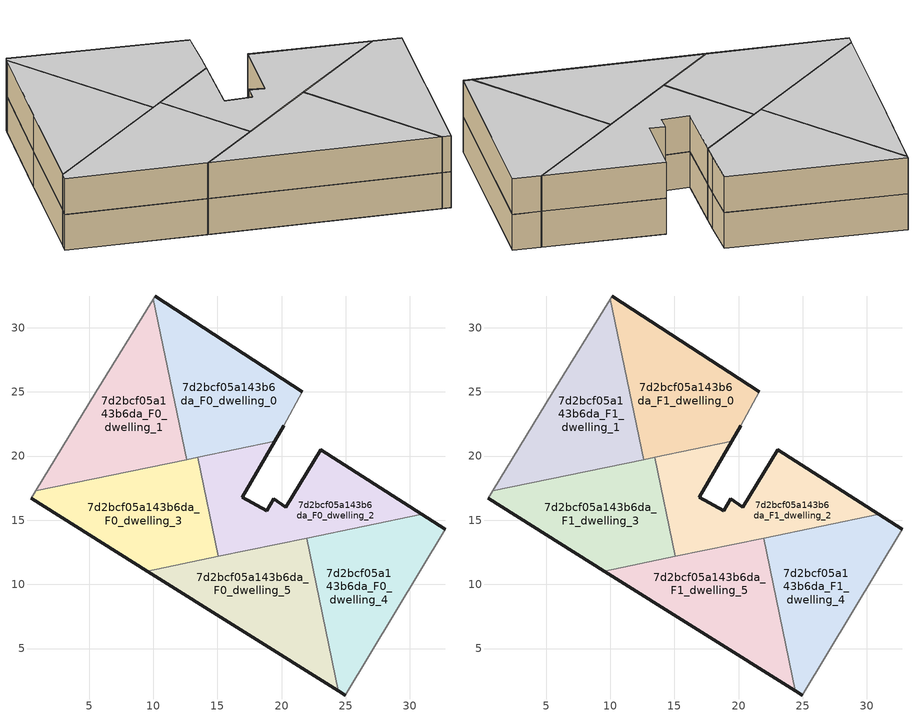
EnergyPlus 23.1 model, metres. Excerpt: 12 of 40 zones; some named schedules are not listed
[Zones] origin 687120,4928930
7d2bcf05a143b6da_F0_dwelling_0
 floor ground (EU_floor_Construction): 19.47,21.15 20.17,22.35 21.6,24.99 10.15,32.47 10,32.23 12.59,19.73 z0
 wall outside (EU_wall_Construction): 20.17,22.35 19.47,21.15 / 10.15,32.47 21.6,24.99 z0:3
 wall to 7d2bcf05a143b6da_F0_dwelling_1 (EU_wall_Construction): 12.59,19.73 10,32.23 z0:3
 wall adiabatic (EU_wall_Construction): 10,32.23 10.15,32.47 / 21.6,24.99 20.17,22.35 z0:3
 wall to 7d2bcf05a143b6da_F0_dwelling_2 (EU_wall_Construction): 19.47,21.15 13.47,19.91 z0:3
 wall to 7d2bcf05a143b6da_F0_dwelling_3 (EU_wall_Construction): 13.47,19.91 12.59,19.73 z0:3
7d2bcf05a143b6da_F0_dwelling_1
 floor ground (EU_floor_Construction): 12.59,19.73 10,32.23 5.52,24.97 0.86,17.29 z0
 wall adiabatic (EU_wall_Construction): 0.86,17.29 5.52,24.97 10,32.23 z0:3
 wall to 7d2bcf05a143b6da_F0_dwelling_3 (EU_wall_Construction): 12.59,19.73 0.86,17.29 z0:3
7d2bcf05a143b6da_F0_dwelling_2
 floor ground (EU_floor_Construction): 30.93,15.47 23.06,20.5 20.34,16 19.38,16.69 18.83,15.73 16.94,16.78 19.47,21.15 13.47,19.91 15.07,12.18 z0
 wall outside (EU_wall_Construction): 19.47,21.15 16.94,16.78 18.83,15.73 19.38,16.69 20.34,16 23.06,20.5 30.93,15.47 z0:3
 wall to 7d2bcf05a143b6da_F0_dwelling_3 (EU_wall_Construction): 15.07,12.18 13.47,19.91 z0:3
 wall to 7d2bcf05a143b6da_F0_dwelling_4 (EU_wall_Construction): 30.93,15.47 21.94,13.6 z0:3
 wall to 7d2bcf05a143b6da_F0_dwelling_5 (EU_wall_Construction): 21.94,13.6 15.08,12.18 z0:3
7d2bcf05a143b6da_F0_dwelling_3
 floor ground (EU_floor_Construction): 15.07,12.18 13.47,19.91 0.86,17.29 0.51,16.7 9.55,11.03 z0
 wall outside (EU_wall_Construction): 9.55,11.03 0.51,16.7 z0:3
 wall adiabatic (EU_wall_Construction): 0.51,16.7 0.86,17.29 z0:3
 wall to 7d2bcf05a143b6da_F0_dwelling_5 (EU_wall_Construction): 15.07,12.18 9.55,11.03 z0:3
7d2bcf05a143b6da_F0_dwelling_4
 floor ground (EU_floor_Construction): 24.95,1.38 32.74,14.31 30.93,15.47 21.94,13.6 24.41,1.72 z0
 wall outside (EU_wall_Construction): 30.93,15.47 32.74,14.31 / 24.95,1.38 24.41,1.72 z0:3
 wall adiabatic (EU_wall_Construction): 32.74,14.31 24.95,1.38 z0:3
 wall to 7d2bcf05a143b6da_F0_dwelling_5 (EU_wall_Construction): 24.41,1.72 21.94,13.6 z0:3
7d2bcf05a143b6da_F0_dwelling_5
 floor ground (EU_floor_Construction): 24.41,1.72 21.94,13.6 9.55,11.03 z0
 wall outside (EU_wall_Construction): 24.41,1.72 9.55,11.03 z0:3
7d2bcf05a143b6da_F1_dwelling_0
 floor to 7d2bcf05a143b6da_F0_dwelling_0 (EU_floor_Construction): 19.47,21.15 20.17,22.35 21.6,24.99 10.15,32.47 10,32.23 12.59,19.73 z3
 wall outside (EU_wall_Construction): 20.17,22.35 19.47,21.15 / 10.15,32.47 21.6,24.99 z3:6
 wall to 7d2bcf05a143b6da_F1_dwelling_1 (EU_wall_Construction): 12.59,19.73 10,32.23 z3:6
 wall adiabatic (EU_wall_Construction): 10,32.23 10.15,32.47 / 21.6,24.99 20.17,22.35 z3:6
 wall to 7d2bcf05a143b6da_F1_dwelling_2 (EU_wall_Construction): 19.47,21.15 13.47,19.91 z3:6
 wall to 7d2bcf05a143b6da_F1_dwelling_3 (EU_wall_Construction): 13.47,19.91 12.59,19.73 z3:6
 ceiling to 7d2bcf05a143b6da_F2_dwelling_0 (EU_floor_Construction): 21.6,24.99 20.17,22.35 19.47,21.15 12.59,19.73 10,32.23 10.15,32.47 z6
7d2bcf05a143b6da_F1_dwelling_1
 floor to 7d2bcf05a143b6da_F0_dwelling_1 (EU_floor_Construction): 12.59,19.73 10,32.23 5.52,24.97 0.86,17.29 z3
 wall adiabatic (EU_wall_Construction): 0.86,17.29 5.52,24.97 10,32.23 z3:6
 wall to 7d2bcf05a143b6da_F1_dwelling_3 (EU_wall_Construction): 12.59,19.73 0.86,17.29 z3:6
 ceiling to 7d2bcf05a143b6da_F2_dwelling_1 (EU_floor_Construction): 10,32.23 12.59,19.73 0.86,17.29 5.52,24.97 z6
7d2bcf05a143b6da_F1_dwelling_2
 floor to 7d2bcf05a143b6da_F0_dwelling_2 (EU_floor_Construction): 30.93,15.47 23.06,20.5 20.34,16 19.38,16.69 18.83,15.73 16.94,16.78 19.47,21.15 13.47,19.91 15.07,12.18 z3
 wall outside (EU_wall_Construction): 19.47,21.15 16.94,16.78 18.83,15.73 19.38,16.69 20.34,16 23.06,20.5 30.93,15.47 z3:6
 wall to 7d2bcf05a143b6da_F1_dwelling_3 (EU_wall_Construction): 15.07,12.18 13.47,19.91 z3:6
 wall to 7d2bcf05a143b6da_F1_dwelling_4 (EU_wall_Construction): 30.93,15.47 21.94,13.6 z3:6
 wall to 7d2bcf05a143b6da_F1_dwelling_5 (EU_wall_Construction): 21.94,13.6 15.08,12.18 z3:6
 ceiling to 7d2bcf05a143b6da_F2_dwelling_2 (EU_floor_Construction): 30.93,15.47 15.07,12.18 13.47,19.91 19.47,21.15 16.94,16.78 18.83,15.73 19.38,16.69 20.34,16 23.06,20.5 z6
7d2bcf05a143b6da_F1_dwelling_3
 floor to 7d2bcf05a143b6da_F0_dwelling_3 (EU_floor_Construction): 15.07,12.18 13.47,19.91 0.86,17.29 0.51,16.7 9.55,11.03 z3
 wall outside (EU_wall_Construction): 9.55,11.03 0.51,16.7 z3:6
 wall adiabatic (EU_wall_Construction): 0.51,16.7 0.86,17.29 z3:6
 wall to 7d2bcf05a143b6da_F1_dwelling_5 (EU_wall_Construction): 15.07,12.18 9.55,11.03 z3:6
 ceiling to 7d2bcf05a143b6da_F2_dwelling_3 (EU_floor_Construction): 13.47,19.91 15.07,12.18 9.55,11.03 0.51,16.7 0.86,17.29 z6
7d2bcf05a143b6da_F1_dwelling_4
 floor to 7d2bcf05a143b6da_F0_dwelling_4 (EU_floor_Construction): 24.95,1.38 32.74,14.31 30.93,15.47 21.94,13.6 24.41,1.72 z3
 wall outside (EU_wall_Construction): 30.93,15.47 32.74,14.31 / 24.95,1.38 24.41,1.72 z3:6
 wall adiabatic (EU_wall_Construction): 32.74,14.31 24.95,1.38 z3:6
 wall to 7d2bcf05a143b6da_F1_dwelling_5 (EU_wall_Construction): 24.41,1.72 21.94,13.6 z3:6
 ceiling to 7d2bcf05a143b6da_F2_dwelling_4 (EU_floor_Construction): 32.74,14.31 24.95,1.38 24.41,1.72 21.94,13.6 30.93,15.47 z6
7d2bcf05a143b6da_F1_dwelling_5
 floor to 7d2bcf05a143b6da_F0_dwelling_5 (EU_floor_Construction): 24.41,1.72 21.94,13.6 9.55,11.03 z3
 wall outside (EU_wall_Construction): 24.41,1.72 9.55,11.03 z3:6
 ceiling to 7d2bcf05a143b6da_F2_dwelling_5 (EU_floor_Construction): 21.94,13.6 24.41,1.72 9.55,11.03 z6
[Building]
EU S2 Campaign: North Axis=0; Terrain=City; Solar Distribution=FullExterior
[Site:Location]
Bologna: Latitude=44.5; Longitude=11.25; Time Zone=1; Elevation=37
[SizingPeriod:WeatherFileDays]
AnnualSizingPeriod: Begin Month=1; Begin Day of Month=1; End Month=12; End Day of Month=31; Day of Week for Start Day=Monday; Use Weather File Daylight Saving Period=No; Use Weather File Rain and Snow Indicators=No
[MATERIAL]
EU_InternalMass_Material: Roughness=MediumRough; Thickness=0.1; Conductivity=1; Density=1800; Specific Heat=900; Thermal Absorptance=0.9; Solar Absorptance=0.7; Visible Absorptance=0.7
[MATERIAL:NOMASS] Roughness=MediumRough; Thermal Absorptance=0.9; Solar Absorptance=0.7; Visible Absorptance=0.7
Name | Thermal Resistance
EU_wall_NoMass | 0.890213
EU_floor_NoMass | 0.79516
[CONSTRUCTION]
EU_wall_Construction: EU_wall_NoMass
EU_floor_Construction: EU_floor_NoMass
EU_InternalMass_Construction: EU_InternalMass_Material
[ZONE] Type=1; Multiplier=1; Ceiling Height=autocalculate; Floor Area=autocalculate; Part of Total Floor Area=Yes
Name | Volume
7d2bcf05a143b6da_F0_dwelling_0; 7d2bcf05a143b6da_F1_dwelling_0; 7d2bcf05a143b6da_F0_dwelling_2; 7d2bcf05a143b6da_F1_dwelling_2 | 230.422
7d2bcf05a143b6da_F0_dwelling_1; 7d2bcf05a143b6da_F1_dwelling_1; 7d2bcf05a143b6da_F0_dwelling_5; 7d2bcf05a143b6da_F1_dwelling_5 | 230.399
7d2bcf05a143b6da_F0_dwelling_3; 7d2bcf05a143b6da_F1_dwelling_3 | 230.394
7d2bcf05a143b6da_F0_dwelling_4; 7d2bcf05a143b6da_F1_dwelling_4 | 230.385
[INTERNALMASS] Construction=EU_InternalMass_Construction
Name | Zone or ZoneList | Surface Area
7d2bcf05a143b6da_F0_dwelling_0_EU_InternalMass | 7d2bcf05a143b6da_F0_dwelling_0 | 76.8076
7d2bcf05a143b6da_F0_dwelling_1_EU_InternalMass | 7d2bcf05a143b6da_F0_dwelling_1 | 76.7996
7d2bcf05a143b6da_F0_dwelling_2_EU_InternalMass | 7d2bcf05a143b6da_F0_dwelling_2 | 76.8077
7d2bcf05a143b6da_F0_dwelling_3_EU_InternalMass | 7d2bcf05a143b6da_F0_dwelling_3 | 76.798
7d2bcf05a143b6da_F0_dwelling_4_EU_InternalMass | 7d2bcf05a143b6da_F0_dwelling_4 | 76.7951
7d2bcf05a143b6da_F0_dwelling_5_EU_InternalMass | 7d2bcf05a143b6da_F0_dwelling_5 | 76.7996
7d2bcf05a143b6da_F1_dwelling_0_EU_InternalMass | 7d2bcf05a143b6da_F1_dwelling_0 | 76.8076
7d2bcf05a143b6da_F1_dwelling_1_EU_InternalMass | 7d2bcf05a143b6da_F1_dwelling_1 | 76.7996
7d2bcf05a143b6da_F1_dwelling_2_EU_InternalMass | 7d2bcf05a143b6da_F1_dwelling_2 | 76.8077
7d2bcf05a143b6da_F1_dwelling_3_EU_InternalMass | 7d2bcf05a143b6da_F1_dwelling_3 | 76.798
7d2bcf05a143b6da_F1_dwelling_4_EU_InternalMass | 7d2bcf05a143b6da_F1_dwelling_4 | 76.7951
7d2bcf05a143b6da_F1_dwelling_5_EU_InternalMass | 7d2bcf05a143b6da_F1_dwelling_5 | 76.7996
[OTHEREQUIPMENT] Fuel Type=Electricity; Design Level Calculation Method=Watts/Area; Power per Zone Floor Area=1; Fraction Latent=0; Fraction Radiant=0; Fraction Lost=0; Carbon Dioxide Generation Rate=0; EndUse Subcategory=EU_Step8_InternalGains
Name | Zone or ZoneList or Space or SpaceList | Schedule
EU_Step8_InternalGain_7d2bcf05a143b6da_F0_dwelling_0_f000 | 7d2bcf05a143b6da_F0_dwelling_0 | EU_Step8_GainSchedule_7d2bcf05a143b6da_F0_dwelling_0_f000
EU_Step8_InternalGain_7d2bcf05a143b6da_F0_dwelling_1_f000 | 7d2bcf05a143b6da_F0_dwelling_1 | EU_Step8_GainSchedule_7d2bcf05a143b6da_F0_dwelling_1_f000
EU_Step8_InternalGain_7d2bcf05a143b6da_F0_dwelling_2_f000 | 7d2bcf05a143b6da_F0_dwelling_2 | EU_Step8_GainSchedule_7d2bcf05a143b6da_F0_dwelling_2_f000
EU_Step8_InternalGain_7d2bcf05a143b6da_F0_dwelling_3_f000 | 7d2bcf05a143b6da_F0_dwelling_3 | EU_Step8_GainSchedule_7d2bcf05a143b6da_F0_dwelling_3_f000
EU_Step8_InternalGain_7d2bcf05a143b6da_F0_dwelling_4_f000 | 7d2bcf05a143b6da_F0_dwelling_4 | EU_Step8_GainSchedule_7d2bcf05a143b6da_F0_dwelling_4_f000
EU_Step8_InternalGain_7d2bcf05a143b6da_F0_dwelling_5_f000 | 7d2bcf05a143b6da_F0_dwelling_5 | EU_Step8_GainSchedule_7d2bcf05a143b6da_F0_dwelling_5_f000
EU_Step8_InternalGain_7d2bcf05a143b6da_F1_dwelling_0_f000 | 7d2bcf05a143b6da_F1_dwelling_0 | EU_Step8_GainSchedule_7d2bcf05a143b6da_F1_dwelling_0_f000
EU_Step8_InternalGain_7d2bcf05a143b6da_F1_dwelling_1_f000 | 7d2bcf05a143b6da_F1_dwelling_1 | EU_Step8_GainSchedule_7d2bcf05a143b6da_F1_dwelling_1_f000
EU_Step8_InternalGain_7d2bcf05a143b6da_F1_dwelling_2_f000 | 7d2bcf05a143b6da_F1_dwelling_2 | EU_Step8_GainSchedule_7d2bcf05a143b6da_F1_dwelling_2_f000
EU_Step8_InternalGain_7d2bcf05a143b6da_F1_dwelling_3_f000 | 7d2bcf05a143b6da_F1_dwelling_3 | EU_Step8_GainSchedule_7d2bcf05a143b6da_F1_dwelling_3_f000
EU_Step8_InternalGain_7d2bcf05a143b6da_F1_dwelling_4_f000 | 7d2bcf05a143b6da_F1_dwelling_4 | EU_Step8_GainSchedule_7d2bcf05a143b6da_F1_dwelling_4_f000
EU_Step8_InternalGain_7d2bcf05a143b6da_F1_dwelling_5_f000 | 7d2bcf05a143b6da_F1_dwelling_5 | EU_Step8_GainSchedule_7d2bcf05a143b6da_F1_dwelling_5_f000
[ZONEVENTILATION:DESIGNFLOWRATE] Schedule=EU_AlwaysOn; Design Flow Rate Calculation Method=AirChanges/Hour; Air Changes per Hour=0.718634; Ventilation Type=Natural; Fan Pressure Rise=0; Fan Total Efficiency=1; Constant Term Coefficient=1; Temperature Term Coefficient=0; Velocity Term Coefficient=0; Velocity Squared Term Coefficient=0; Minimum Indoor Temperature=-100; Maximum Indoor Temperature=100; Delta Temperature=-100; Minimum Outdoor Temperature=-100; Maximum Outdoor Temperature=100; Maximum Wind Speed=40
Name | Zone or ZoneList or Space or SpaceList
EU_ConstantAir_7d2bcf05a143b6da_F0_dwelling_0 | 7d2bcf05a143b6da_F0_dwelling_0
EU_ConstantAir_7d2bcf05a143b6da_F0_dwelling_1 | 7d2bcf05a143b6da_F0_dwelling_1
EU_ConstantAir_7d2bcf05a143b6da_F0_dwelling_2 | 7d2bcf05a143b6da_F0_dwelling_2
EU_ConstantAir_7d2bcf05a143b6da_F0_dwelling_3 | 7d2bcf05a143b6da_F0_dwelling_3
EU_ConstantAir_7d2bcf05a143b6da_F0_dwelling_4 | 7d2bcf05a143b6da_F0_dwelling_4
EU_ConstantAir_7d2bcf05a143b6da_F0_dwelling_5 | 7d2bcf05a143b6da_F0_dwelling_5
EU_ConstantAir_7d2bcf05a143b6da_F1_dwelling_0 | 7d2bcf05a143b6da_F1_dwelling_0
EU_ConstantAir_7d2bcf05a143b6da_F1_dwelling_1 | 7d2bcf05a143b6da_F1_dwelling_1
EU_ConstantAir_7d2bcf05a143b6da_F1_dwelling_2 | 7d2bcf05a143b6da_F1_dwelling_2
EU_ConstantAir_7d2bcf05a143b6da_F1_dwelling_3 | 7d2bcf05a143b6da_F1_dwelling_3
EU_ConstantAir_7d2bcf05a143b6da_F1_dwelling_4 | 7d2bcf05a143b6da_F1_dwelling_4
EU_ConstantAir_7d2bcf05a143b6da_F1_dwelling_5 | 7d2bcf05a143b6da_F1_dwelling_5
[HVACTEMPLATE:THERMOSTAT] Constant Heating Setpoint=20; Constant Cooling Setpoint=50
EU_HeatOnly_7d2bcf05a143b6da_F0_dwelling_0; EU_HeatOnly_7d2bcf05a143b6da_F0_dwelling_1; EU_HeatOnly_7d2bcf05a143b6da_F0_dwelling_2; EU_HeatOnly_7d2bcf05a143b6da_F0_dwelling_3; EU_HeatOnly_7d2bcf05a143b6da_F0_dwelling_4; EU_HeatOnly_7d2bcf05a143b6da_F0_dwelling_5; EU_HeatOnly_7d2bcf05a143b6da_F1_dwelling_0; EU_HeatOnly_7d2bcf05a143b6da_F1_dwelling_1; EU_HeatOnly_7d2bcf05a143b6da_F1_dwelling_2; EU_HeatOnly_7d2bcf05a143b6da_F1_dwelling_3; EU_HeatOnly_7d2bcf05a143b6da_F1_dwelling_4; EU_HeatOnly_7d2bcf05a143b6da_F1_dwelling_5; EU_HeatOnly_7d2bcf05a143b6da_F2_dwelling_0; EU_HeatOnly_7d2bcf05a143b6da_F2_dwelling_1; EU_HeatOnly_7d2bcf05a143b6da_F2_dwelling_2; EU_HeatOnly_7d2bcf05a143b6da_F2_dwelling_3; EU_HeatOnly_7d2bcf05a143b6da_F2_dwelling_4; EU_HeatOnly_7d2bcf05a143b6da_F2_dwelling_5; EU_HeatOnly_7d2bcf05a143b6da_F3_dwelling_0; EU_HeatOnly_7d2bcf05a143b6da_F3_dwelling_1; EU_HeatOnly_7d2bcf05a143b6da_F3_dwelling_2; EU_HeatOnly_7d2bcf05a143b6da_F3_dwelling_3; EU_HeatOnly_7d2bcf05a143b6da_F3_dwelling_4; EU_HeatOnly_7d2bcf05a143b6da_F3_dwelling_5; EU_HeatOnly_7d2bcf05a143b6da_F4_dwelling_0; EU_HeatOnly_7d2bcf05a143b6da_F4_dwelling_1; EU_HeatOnly_7d2bcf05a143b6da_F4_dwelling_2; EU_HeatOnly_7d2bcf05a143b6da_F4_dwelling_3; EU_HeatOnly_7d2bcf05a143b6da_F4_dwelling_4; EU_HeatOnly_7d2bcf05a143b6da_F4_dwelling_5; EU_HeatOnly_7d2bcf05a143b6da_F5_dwelling_0; EU_HeatOnly_7d2bcf05a143b6da_F5_dwelling_1; EU_HeatOnly_7d2bcf05a143b6da_F5_dwelling_2; EU_HeatOnly_7d2bcf05a143b6da_F5_dwelling_3; EU_HeatOnly_7d2bcf05a143b6da_F5_dwelling_4; EU_HeatOnly_7d2bcf05a143b6da_F6_dwelling_0; EU_HeatOnly_7d2bcf05a143b6da_F6_dwelling_1; EU_HeatOnly_7d2bcf05a143b6da_F6_dwelling_2; EU_HeatOnly_7d2bcf05a143b6da_F6_dwelling_3; EU_HeatOnly_7d2bcf05a143b6da_F6_dwelling_4
[HVACTEMPLATE:ZONE:IDEALLOADSAIRSYSTEM] System Availability Schedule=EU_AlwaysOn; Maximum Heating Supply Air Temperature=50; Minimum Cooling Supply Air Temperature=13; Maximum Heating Supply Air Humidity Ratio=0.0156; Minimum Cooling Supply Air Humidity Ratio=0.0077; Heating Limit=NoLimit; Cooling Limit=NoLimit; Heating Availability Schedule=EU_AlwaysOn; Cooling Availability Schedule=EU_CoolingOff; Dehumidification Control Type=ConstantSensibleHeatRatio; Cooling Sensible Heat Ratio=0.7; Dehumidification Setpoint=60; Humidification Control Type=None; Humidification Setpoint=30; Outdoor Air Method=None; Outdoor Air Flow Rate per Person=0.00944; Outdoor Air Flow Rate per Zone Floor Area=0; Outdoor Air Flow Rate per Zone=0; Demand Controlled Ventilation Type=None; Outdoor Air Economizer Type=NoEconomizer; Heat Recovery Type=None; Sensible Heat Recovery Effectiveness=0.7; Latent Heat Recovery Effectiveness=0.65
Name | Template Thermostat
7d2bcf05a143b6da_F0_dwelling_0 | EU_HeatOnly_7d2bcf05a143b6da_F0_dwelling_0
7d2bcf05a143b6da_F0_dwelling_1 | EU_HeatOnly_7d2bcf05a143b6da_F0_dwelling_1
7d2bcf05a143b6da_F0_dwelling_2 | EU_HeatOnly_7d2bcf05a143b6da_F0_dwelling_2
7d2bcf05a143b6da_F0_dwelling_3 | EU_HeatOnly_7d2bcf05a143b6da_F0_dwelling_3
7d2bcf05a143b6da_F0_dwelling_4 | EU_HeatOnly_7d2bcf05a143b6da_F0_dwelling_4
7d2bcf05a143b6da_F0_dwelling_5 | EU_HeatOnly_7d2bcf05a143b6da_F0_dwelling_5
7d2bcf05a143b6da_F1_dwelling_0 | EU_HeatOnly_7d2bcf05a143b6da_F1_dwelling_0
7d2bcf05a143b6da_F1_dwelling_1 | EU_HeatOnly_7d2bcf05a143b6da_F1_dwelling_1
7d2bcf05a143b6da_F1_dwelling_2 | EU_HeatOnly_7d2bcf05a143b6da_F1_dwelling_2
7d2bcf05a143b6da_F1_dwelling_3 | EU_HeatOnly_7d2bcf05a143b6da_F1_dwelling_3
7d2bcf05a143b6da_F1_dwelling_4 | EU_HeatOnly_7d2bcf05a143b6da_F1_dwelling_4
7d2bcf05a143b6da_F1_dwelling_5 | EU_HeatOnly_7d2bcf05a143b6da_F1_dwelling_5
[SIZING:ZONE] Zone Cooling Design Supply Air Temperature Input Method=SupplyAirTemperature; Zone Cooling Design Supply Air Temperature=13; Zone Heating Design Supply Air Temperature Input Method=SupplyAirTemperature; Zone Heating Design Supply Air Temperature=50; Zone Cooling Design Supply Air Humidity Ratio=0.008; Zone Heating Design Supply Air Humidity Ratio=0.008; Cooling Design Air Flow Method=DesignDay; Cooling Design Air Flow Rate=0; Cooling Minimum Air Flow per Zone Floor Area=0.000762; Cooling Minimum Air Flow=0; Cooling Minimum Air Flow Fraction=0.2; Heating Design Air Flow Method=DesignDay; Heating Design Air Flow Rate=0; Heating Maximum Air Flow per Zone Floor Area=0.002032; Heating Maximum Air Flow=0.141576; Heating Maximum Air Flow Fraction=0.3; Account for Dedicated Outdoor Air System=No; Dedicated Outdoor Air System Control Strategy=NeutralSupplyAir; Dedicated Outdoor Air Low Setpoint Temperature for Design=autosize; Dedicated Outdoor Air High Setpoint Temperature for Design=autosize; Zone Load Sizing Method=Sensible Load Only No Latent Load; Zone Latent Cooling Design Supply Air Humidity Ratio Input Method=HumidityRatioDifference; Zone Cooling Design Supply Air Humidity Ratio Difference=0.005; Zone Latent Heating Design Supply Air Humidity Ratio Input Method=HumidityRatioDifference; Zone Humidification Design Supply Air Humidity Ratio Difference=0.005
7d2bcf05a143b6da_F0_dwelling_0; 7d2bcf05a143b6da_F0_dwelling_1; 7d2bcf05a143b6da_F0_dwelling_2; 7d2bcf05a143b6da_F0_dwelling_3; 7d2bcf05a143b6da_F0_dwelling_4; 7d2bcf05a143b6da_F0_dwelling_5; 7d2bcf05a143b6da_F1_dwelling_0; 7d2bcf05a143b6da_F1_dwelling_1; 7d2bcf05a143b6da_F1_dwelling_2; 7d2bcf05a143b6da_F1_dwelling_3; 7d2bcf05a143b6da_F1_dwelling_4; 7d2bcf05a143b6da_F1_dwelling_5
[SCHEDULE:FILE] Column Number=1; Rows to Skip at Top=0; Number of Hours of Data=8760; Column Separator=Comma; Interpolate to Timestep=No; Minutes per Item=60; Adjust Schedule for Daylight Savings=Yes
Name | File
EU_Step8_GainSchedule_7d2bcf05a143b6da_F0_dwelling_0_f000 | ../../schedules/7d2bcf05a143b6da/7d2bcf05a143b6da_F0_dwelling_0_f000_gain.csv
EU_Step8_GainSchedule_7d2bcf05a143b6da_F0_dwelling_1_f000 | ../../schedules/7d2bcf05a143b6da/7d2bcf05a143b6da_F0_dwelling_1_f000_gain.csv
EU_Step8_GainSchedule_7d2bcf05a143b6da_F0_dwelling_2_f000 | ../../schedules/7d2bcf05a143b6da/7d2bcf05a143b6da_F0_dwelling_2_f000_gain.csv
EU_Step8_GainSchedule_7d2bcf05a143b6da_F0_dwelling_3_f000 | ../../schedules/7d2bcf05a143b6da/7d2bcf05a143b6da_F0_dwelling_3_f000_gain.csv
EU_Step8_GainSchedule_7d2bcf05a143b6da_F0_dwelling_4_f000 | ../../schedules/7d2bcf05a143b6da/7d2bcf05a143b6da_F0_dwelling_4_f000_gain.csv
EU_Step8_GainSchedule_7d2bcf05a143b6da_F0_dwelling_5_f000 | ../../schedules/7d2bcf05a143b6da/7d2bcf05a143b6da_F0_dwelling_5_f000_gain.csv
EU_Step8_GainSchedule_7d2bcf05a143b6da_F1_dwelling_0_f000 | ../../schedules/7d2bcf05a143b6da/7d2bcf05a143b6da_F1_dwelling_0_f000_gain.csv
EU_Step8_GainSchedule_7d2bcf05a143b6da_F1_dwelling_1_f000 | ../../schedules/7d2bcf05a143b6da/7d2bcf05a143b6da_F1_dwelling_1_f000_gain.csv
EU_Step8_GainSchedule_7d2bcf05a143b6da_F1_dwelling_2_f000 | ../../schedules/7d2bcf05a143b6da/7d2bcf05a143b6da_F1_dwelling_2_f000_gain.csv
EU_Step8_GainSchedule_7d2bcf05a143b6da_F1_dwelling_3_f000 | ../../schedules/7d2bcf05a143b6da/7d2bcf05a143b6da_F1_dwelling_3_f000_gain.csv
